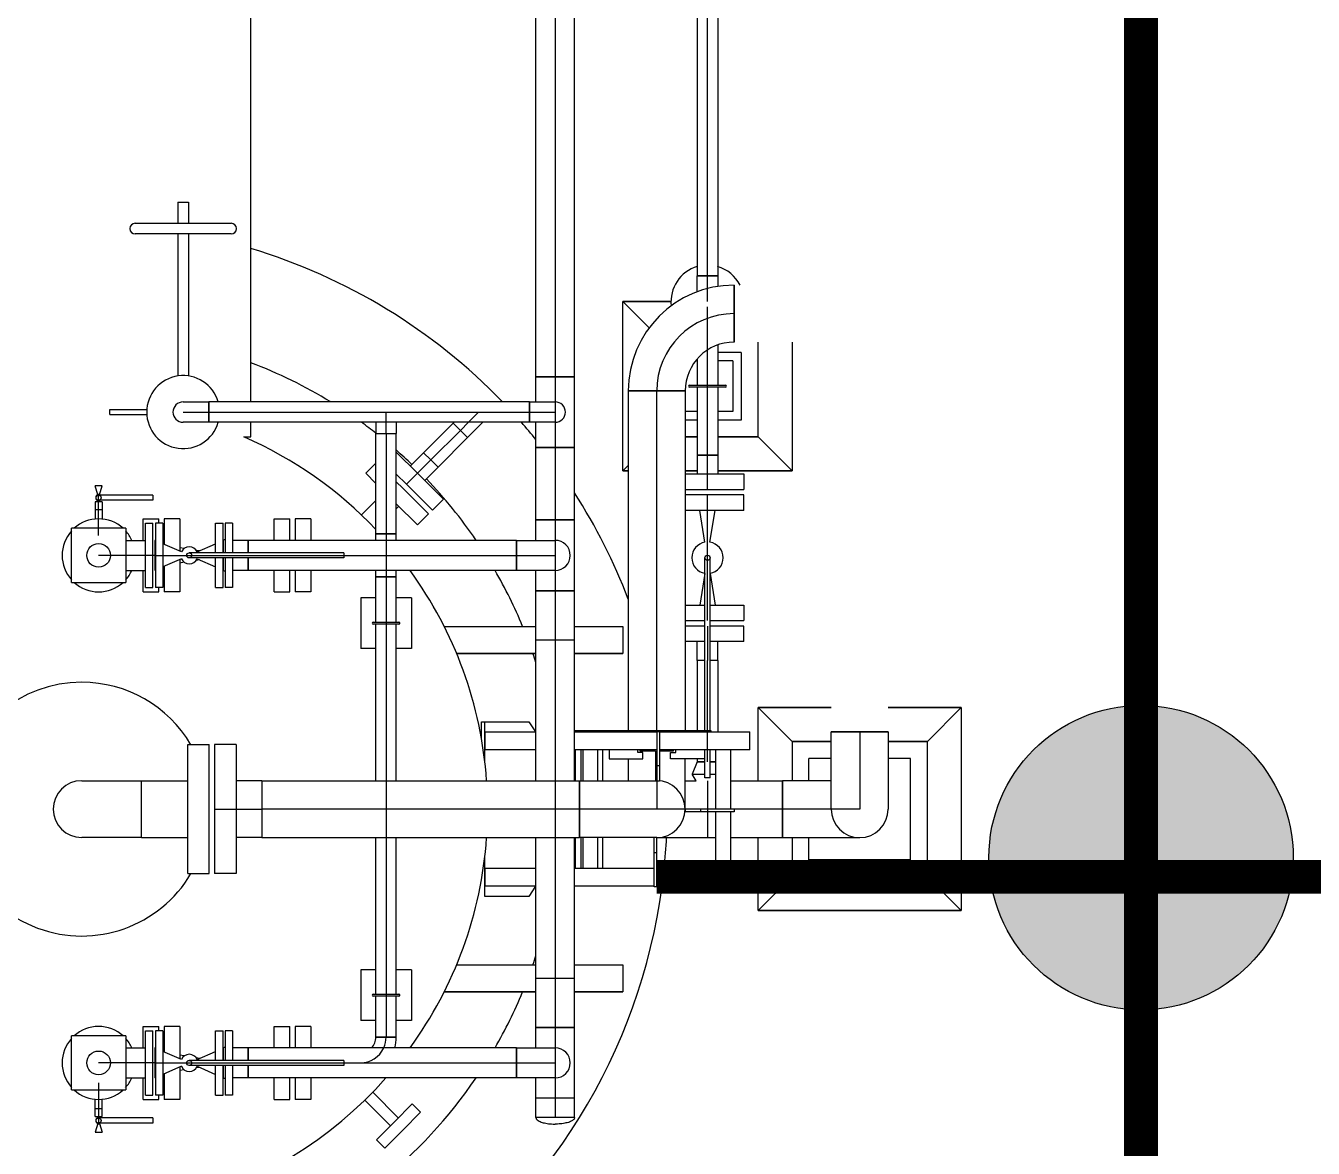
# Model space of a CAD drawing. Header units: inches. Extents: x 517790 to 538444, y 301815 to 302461.
# Drawn here: x 517873.495 to 517877.428, y 302323.957 to 302327.385 of the extents above; entities that cross this region are included whole.
import ezdxf

# ---------------------------------------------------------------- set-up
doc = ezdxf.new("R2010")
doc.units = ezdxf.units.IN
doc.header["$MEASUREMENT"] = 0
doc.layers.add('电气-接地设计-接地线', color=3, linetype='接地线')
doc.layers.add('硅胶总平面底图 工艺装置区', color=253, linetype='Continuous')
doc.styles.add('EESLTYPE', font='TXT.shx')
doc.linetypes.add('接地线', pattern='A,500,["/",EESLTYPE,S=200,R=0,X=0,Y=-100],-200,60,-200', length=960)

# ---------------------------------------------------------------- blocks, each defined once
blk = doc.blocks.new('PTJD2')
at = {"linetype": 'Continuous'}
blk.add_hatch(color=0, dxfattribs=at).paths.add_polyline_path([(150, 0, 1), (-150, 0, 1)])
at = {"color": 0, "linetype": 'Continuous'}
blk.add_circle((0, 0), 150, dxfattribs=at)

msp = doc.modelspace()

# ---------------------------------------------------------------- linework, layer by layer
at = {"layer": '电气-接地设计-接地线', "color": 1, "linetype": '接地线', "ltscale": 0.005, "const_width": 0.1033}
for points in [[(517876.9023, 302347.8488), (517876.9022, 302321.8926)], [(517875.4226, 302324.7859), (517877.4893, 302324.7859)]]:
    msp.add_lwpolyline(points, dxfattribs=at)
at = {"layer": '硅胶总平面底图 工艺装置区', "color": 253, "linetype": 'Continuous', "lineweight": -3}
for p, q in [((517875.5465, 302328.8903), (517875.5465, 302326.6213)), ((517875.5776, 302326.6213), (517875.5776, 302328.8903)), ((517875.6088, 302328.8903), (517875.6088, 302326.6213)), ((517875.0536, 302326.3134), (517875.0536, 302328.2428)), ((517875.1126, 302328.2428), (517875.1126, 302326.3134)), ((517875.1717, 302326.3134), (517875.1717, 302328.2428)), ((517874.1826, 302326.2364), (517874.1826, 302327.9892)), ((517873.9597, 302326.8459), (517873.9923, 302326.8459)), ((517873.9597, 302326.8459), (517873.9597, 302326.7818)), ((517873.9923, 302326.8459), (517873.9923, 302326.7818)), ((517873.8295, 302326.7818), (517874.1225, 302326.7818)), ((517874.1225, 302326.7493), (517873.8295, 302326.7493)), ((517873.9597, 302326.7493), (517873.9597, 302326.3156)), ((517873.9923, 302326.7493), (517873.9923, 302326.3156)), ((517875.5465, 302326.6213), (517875.6088, 302326.6213)), ((517875.5465, 302326.5727), (517875.5465, 302326.6213)), ((517875.6088, 302326.6213), (517875.5465, 302326.6213)), ((517875.5776, 302326.6213), (517875.5776, 302326.6213)), ((517875.5776, 302326.6213), (517875.5776, 302326.6213)), ((517875.5776, 302326.5825), (517875.5776, 302326.6213)), ((517875.6088, 302326.6213), (517875.6088, 302326.5889)), ((517875.5776, 302326.5426), (517875.5776, 302326.5825)), ((517875.6588, 302326.419), (517875.6588, 302326.5928)), ((517875.6588, 302326.5928), (517875.6588, 302326.419)), ((517875.3193, 302326.5426), (517875.3995, 302326.4624)), ((517875.3193, 302326.5426), (517875.3995, 302326.4624)), ((517875.3193, 302326.0259), (517875.3193, 302326.5426)), ((517875.3193, 302326.0259), (517875.3193, 302326.5426)), ((517875.4661, 302326.5426), (517875.3193, 302326.5426)), ((517875.3193, 302326.5426), (517875.4661, 302326.5426)), ((517875.5776, 302326.4638), (517875.5776, 302326.5263)), ((517875.6588, 302326.5059), (517875.6588, 302326.5059)), ((517875.6588, 302326.5059), (517875.6588, 302326.5059)), ((517875.5776, 302326.4639), (517875.5776, 302326.4638)), ((517875.5776, 302326.4639), (517875.5776, 302326.4639)), ((517875.5776, 302326.3949), (517875.5776, 302326.4638)), ((517875.6088, 302326.4103), (517875.6088, 302326.2874)), ((517875.7326, 302326.1293), (517875.7326, 302326.419)), ((517875.7326, 302326.1293), (517875.7326, 302326.419)), ((517875.836, 302326.419), (517875.836, 302326.0259)), ((517875.836, 302326.419), (517875.836, 302326.0259)), ((517875.5776, 302326.2874), (517875.5776, 302326.3949)), ((517875.681, 302326.3876), (517875.6088, 302326.3876)), ((517875.681, 302326.3876), (517875.681, 302326.1809)), ((517875.5465, 302326.3618), (517875.5413, 302326.3618)), ((517875.5465, 302326.3679), (517875.5465, 302326.2874)), ((517875.6551, 302326.3618), (517875.6088, 302326.3618)), ((517875.6551, 302326.3618), (517875.6551, 302326.2068)), ((517875.0536, 302326.3134), (517875.1717, 302326.3134)), ((517875.1126, 302326.3133), (517875.0536, 302326.3133)), ((517875.0536, 302326.2364), (517875.0536, 302326.3133)), ((517875.1126, 302326.3134), (517875.1126, 302326.3133)), ((517875.1126, 302326.3133), (517875.1126, 302326.2364)), ((517875.1717, 302326.3133), (517875.1126, 302326.3133)), ((517875.1717, 302326.0971), (517875.1717, 302326.3133)), ((517875.3357, 302326.2697), (517875.5096, 302326.2697)), ((517875.5096, 302326.2697), (517875.3357, 302326.2697)), ((517875.3357, 302326.2697), (517875.3357, 302325.2325)), ((517875.4226, 302326.2697), (517875.4226, 302326.2697)), ((517875.4226, 302326.2697), (517875.4226, 302326.2697)), ((517875.4226, 302325.2325), (517875.4226, 302326.2697)), ((517875.5096, 302326.2697), (517875.5096, 302325.2325)), ((517875.5229, 302326.2874), (517875.6324, 302326.2874)), ((517875.6324, 302326.2812), (517875.5229, 302326.2812)), ((517875.5465, 302326.2812), (517875.5465, 302326.0738)), ((517875.5776, 302326.2812), (517875.5776, 302326.2874)), ((517875.5776, 302326.0738), (517875.5776, 302326.2812)), ((517875.6088, 302326.2812), (517875.6088, 302326.0738)), ((517873.7517, 302326.1975), (517873.7517, 302326.213)), ((517873.7517, 302326.213), (517873.8647, 302326.213)), ((517873.976, 302326.2364), (517874.0547, 302326.2364)), ((517874.0547, 302326.1741), (517874.0547, 302326.2364)), ((517875.0339, 302326.2364), (517874.0547, 302326.2364)), ((517874.0547, 302326.2364), (517874.0547, 302326.1741)), ((517875.0339, 302326.2364), (517875.0339, 302326.1741)), ((517875.0339, 302326.2364), (517875.1126, 302326.2364)), ((517875.0339, 302326.1741), (517875.0339, 302326.2364)), ((517875.1126, 302326.2364), (517875.1126, 302326.1741)), ((517873.7517, 302326.1975), (517873.8647, 302326.1975)), ((517873.976, 302326.2052), (517874.0547, 302326.2052)), ((517874.0547, 302326.1741), (517873.976, 302326.1741)), ((517874.0547, 302326.2052), (517875.0339, 302326.2052)), ((517874.0547, 302326.2052), (517874.0547, 302326.2052)), ((517874.0547, 302326.2052), (517874.0547, 302326.2052)), ((517875.0339, 302326.1741), (517874.0547, 302326.1741)), ((517874.1826, 302326.1293), (517874.1826, 302326.1741)), ((517874.5648, 302326.1741), (517874.5648, 302326.1396)), ((517874.596, 302326.1741), (517874.596, 302326.2052)), ((517874.596, 302326.1396), (517874.596, 302326.1741)), ((517874.6271, 302326.1741), (517874.6271, 302326.1396)), ((517874.8034, 302326.1741), (517874.8009, 302326.1716)), ((517874.8229, 302326.1495), (517874.8474, 302326.1741)), ((517874.845, 302326.1275), (517874.8915, 302326.1741)), ((517874.8474, 302326.1741), (517874.8786, 302326.2052)), ((517875.0339, 302326.2052), (517875.0339, 302326.2052)), ((517875.0339, 302326.2052), (517875.0339, 302326.2052)), ((517875.0339, 302326.2052), (517875.1126, 302326.2052)), ((517875.1126, 302326.1741), (517875.0339, 302326.1741)), ((517875.0536, 302326.0971), (517875.0536, 302326.1741)), ((517875.1126, 302326.1741), (517875.1126, 302326.0971)), ((517875.5465, 302326.2068), (517875.5096, 302326.2068)), ((517875.5465, 302326.1809), (517875.5096, 302326.1809)), ((517875.6551, 302326.2068), (517875.6088, 302326.2068)), ((517875.681, 302326.1809), (517875.6088, 302326.1809)), ((517874.5648, 302326.1396), (517874.596, 302326.1396)), ((517874.5648, 302325.8332), (517874.5648, 302326.1396)), ((517874.5648, 302326.1396), (517874.596, 302326.1396)), ((517874.596, 302326.1396), (517874.596, 302325.8332)), ((517874.596, 302326.1396), (517874.6271, 302326.1396)), ((517874.596, 302326.1396), (517874.596, 302326.1396)), ((517874.596, 302326.1396), (517874.6271, 302326.1396)), ((517874.6271, 302325.8332), (517874.6271, 302326.1396)), ((517874.8009, 302326.1716), (517874.7104, 302326.0811)), ((517874.7325, 302326.0591), (517874.8229, 302326.1495)), ((517874.8009, 302326.1716), (517874.8229, 302326.1495)), ((517874.8229, 302326.1495), (517874.8009, 302326.1716)), ((517874.8229, 302326.1496), (517874.8229, 302326.1496)), ((517874.8229, 302326.1496), (517874.8229, 302326.1495)), ((517874.8229, 302326.1495), (517874.845, 302326.1275)), ((517874.845, 302326.1275), (517874.8229, 302326.1495)), ((517874.1615, 302326.1293), (517874.1826, 302326.1293)), ((517874.845, 302326.1275), (517874.7545, 302326.037)), ((517875.0536, 302326.0971), (517875.1717, 302326.0971)), ((517875.0536, 302325.8757), (517875.0536, 302326.0971)), ((517875.1126, 302326.0971), (517875.0536, 302326.0971)), ((517875.1126, 302326.0971), (517875.1126, 302325.8757)), ((517875.1126, 302326.0971), (517875.1126, 302326.0971)), ((517875.1126, 302326.0971), (517875.1126, 302326.0971)), ((517875.1717, 302326.0971), (517875.1126, 302326.0971)), ((517875.1717, 302325.8757), (517875.1717, 302326.0971)), ((517875.5465, 302326.1293), (517875.5096, 302326.1293)), ((517875.5096, 302326.1293), (517875.5465, 302326.1293)), ((517875.7326, 302326.1293), (517875.6088, 302326.1293)), ((517875.6088, 302326.1293), (517875.7326, 302326.1293)), ((517875.836, 302326.0259), (517875.7326, 302326.1293)), ((517875.836, 302326.0259), (517875.7326, 302326.1293)), ((517874.6271, 302326.0832), (517874.6919, 302326.0185)), ((517874.6582, 302325.9849), (517874.7325, 302326.0591)), ((517874.7104, 302326.0811), (517874.6698, 302326.0405)), ((517874.7104, 302326.0811), (517874.7325, 302326.0591)), ((517874.7325, 302326.0591), (517874.7104, 302326.0811)), ((517874.7325, 302326.0591), (517874.7545, 302326.037)), ((517874.7545, 302326.037), (517874.7325, 302326.0591)), ((517875.5465, 302326.0738), (517875.5776, 302326.0738)), ((517875.5465, 302326.0738), (517875.5465, 302326.0164)), ((517875.6088, 302326.0738), (517875.5465, 302326.0738)), ((517875.5776, 302325.9688), (517875.5776, 302326.0738)), ((517875.5776, 302326.0738), (517875.6088, 302326.0738)), ((517875.6088, 302326.0738), (517875.6088, 302326.0164)), ((517874.534, 302326.0184), (517874.5648, 302326.0492)), ((517874.5648, 302325.9876), (517874.534, 302326.0184)), ((517874.6271, 302326.0159), (517874.6582, 302325.9849)), ((517874.6919, 302326.0185), (517874.7707, 302325.9396)), ((517874.7545, 302326.037), (517874.7139, 302325.9964)), ((517875.3357, 302326.0423), (517875.3193, 302326.0259)), ((517875.3193, 302326.0259), (517875.3357, 302326.0423)), ((517875.3193, 302326.0259), (517875.3357, 302326.0259)), ((517875.3357, 302326.0259), (517875.3193, 302326.0259)), ((517875.5096, 302326.0259), (517875.5465, 302326.0259)), ((517875.5465, 302326.0259), (517875.5096, 302326.0259)), ((517875.5096, 302326.0164), (517875.5776, 302326.0164)), ((517875.5776, 302326.0164), (517875.6892, 302326.0164)), ((517875.6088, 302326.0259), (517875.836, 302326.0259)), ((517875.836, 302326.0259), (517875.6088, 302326.0259)), ((517875.6892, 302326.0164), (517875.6892, 302325.9688)), ((517873.7176, 302325.9796), (517873.7066, 302325.9796)), ((517873.715, 302325.9523), (517873.7066, 302325.9796)), ((517873.7287, 302325.9796), (517873.7176, 302325.9796)), ((517873.7203, 302325.9523), (517873.7287, 302325.9796)), ((517874.6465, 302325.9732), (517874.6271, 302325.9926)), ((517874.6582, 302325.9849), (517874.7371, 302325.906)), ((517873.7176, 302325.9315), (517873.7176, 302325.9559)), ((517873.883, 302325.9514), (517873.7176, 302325.9514)), ((517873.883, 302325.9514), (517873.883, 302325.9437)), ((517873.883, 302325.9437), (517873.883, 302325.9359)), ((517874.7254, 302325.8943), (517874.6465, 302325.9732)), ((517874.7707, 302325.9396), (517874.7371, 302325.906)), ((517875.5096, 302325.9688), (517875.5776, 302325.9688)), ((517875.5776, 302325.9523), (517875.5096, 302325.9523)), ((517875.5776, 302325.9688), (517875.6892, 302325.9688)), ((517875.5776, 302325.5683), (517875.5776, 302325.9523)), ((517875.6892, 302325.9523), (517875.5776, 302325.9523)), ((517875.6892, 302325.9047), (517875.6892, 302325.9523)), ((517873.7287, 302325.9315), (517873.7066, 302325.9315)), ((517873.7066, 302325.9315), (517873.7066, 302325.8786)), ((517873.7066, 302325.9077), (517873.7287, 302325.9077)), ((517873.715, 302325.9351), (517873.7139, 302325.9315)), ((517873.883, 302325.9359), (517873.7176, 302325.9359)), ((517873.7176, 302325.9077), (517873.7176, 302325.9315)), ((517873.7176, 302325.8791), (517873.7176, 302325.9077)), ((517873.7203, 302325.9351), (517873.7214, 302325.9315)), ((517873.7287, 302325.9315), (517873.7287, 302325.8786)), ((517874.5205, 302325.8912), (517874.5648, 302325.9355)), ((517874.6918, 302325.8606), (517874.6271, 302325.9253)), ((517874.6271, 302325.9097), (517874.6349, 302325.9175)), ((517875.5776, 302325.9047), (517875.5096, 302325.9047)), ((517875.5699, 302325.8076), (517875.5542, 302325.9047)), ((517875.6892, 302325.9047), (517875.5776, 302325.9047)), ((517875.5853, 302325.8076), (517875.6011, 302325.9047)), ((517873.7176, 302325.8282), (517873.7176, 302325.8791)), ((517873.8538, 302325.8135), (517873.8538, 302325.8791)), ((517873.8538, 302325.8791), (517873.9014, 302325.8791)), ((517873.8604, 302325.7676), (517873.8604, 302325.866)), ((517873.8604, 302325.866), (517873.8835, 302325.866)), ((517873.8835, 302325.7676), (517873.8835, 302325.866)), ((517873.8912, 302325.866), (517873.8912, 302325.7676)), ((517873.9142, 302325.866), (517873.8912, 302325.866)), ((517873.9014, 302325.866), (517873.9014, 302325.8791)), ((517873.9142, 302325.866), (517873.9142, 302325.7676)), ((517873.9179, 302325.8791), (517873.9179, 302325.8011)), ((517873.9655, 302325.8791), (517873.9179, 302325.8791)), ((517873.9655, 302325.8791), (517873.9655, 302325.7803)), ((517874.0748, 302325.7753), (517874.0748, 302325.866)), ((517874.0748, 302325.866), (517874.0978, 302325.866)), ((517874.0978, 302325.7753), (517874.0978, 302325.866)), ((517874.104, 302325.866), (517874.104, 302325.7753)), ((517874.127, 302325.866), (517874.104, 302325.866)), ((517874.127, 302325.866), (517874.127, 302325.7753)), ((517874.2543, 302325.8135), (517874.2543, 302325.8791)), ((517874.2543, 302325.8791), (517874.3019, 302325.8791)), ((517874.3019, 302325.8135), (517874.3019, 302325.8791)), ((517874.3184, 302325.8791), (517874.3184, 302325.8135)), ((517874.366, 302325.8791), (517874.3184, 302325.8791)), ((517874.366, 302325.8791), (517874.366, 302325.8135)), ((517874.6918, 302325.8606), (517874.7254, 302325.8943)), ((517875.0536, 302325.8757), (517875.1717, 302325.8757)), ((517875.1126, 302325.8757), (517875.0536, 302325.8757)), ((517875.0536, 302325.8135), (517875.0536, 302325.8757)), ((517875.1126, 302325.8757), (517875.1126, 302325.8135)), ((517875.1126, 302325.8757), (517875.1126, 302325.8757)), ((517875.1717, 302325.8757), (517875.1126, 302325.8757)), ((517875.1717, 302325.6595), (517875.1717, 302325.8757)), ((517873.635, 302325.6849), (517873.635, 302325.8503)), ((517873.8003, 302325.8503), (517873.635, 302325.8503)), ((517873.7176, 302325.8282), (517873.7176, 302325.8281)), ((517873.7176, 302325.8281), (517873.7176, 302325.8281)), ((517873.8003, 302325.8503), (517873.8003, 302325.6849)), ((517874.5645, 302325.8471), (517874.5648, 302325.8473)), ((517874.6271, 302325.8332), (517874.5648, 302325.8332)), ((517874.5648, 302325.8135), (517874.5648, 302325.8332)), ((517874.5648, 302325.8332), (517874.596, 302325.8332)), ((517874.596, 302325.8332), (517874.596, 302325.8135)), ((517874.596, 302325.8332), (517874.596, 302325.8332)), ((517874.596, 302325.8332), (517874.6271, 302325.8332)), ((517874.6271, 302325.8135), (517874.6271, 302325.8332)), ((517873.8003, 302325.8135), (517873.8604, 302325.8135)), ((517873.8896, 302325.8135), (517873.8896, 302325.7217)), ((517873.8912, 302325.8128), (517873.8896, 302325.8135)), ((517873.9705, 302325.7781), (517873.9142, 302325.8028)), ((517873.9791, 302325.7888), (517873.9655, 302325.791)), ((517874.0257, 302325.7813), (517874.0158, 302325.7829)), ((517874.0185, 302325.7781), (517874.0748, 302325.8028)), ((517874.0978, 302325.8128), (517874.0994, 302325.8135)), ((517874.0994, 302325.7753), (517874.0994, 302325.8135)), ((517874.1746, 302325.8135), (517874.127, 302325.8135)), ((517874.1746, 302325.8135), (517874.1746, 302325.7753)), ((517874.1746, 302325.7753), (517874.1746, 302325.8135)), ((517874.9945, 302325.8135), (517874.1746, 302325.8135)), ((517874.596, 302325.8135), (517874.596, 302325.7217)), ((517874.9945, 302325.8135), (517874.9945, 302325.7217)), ((517874.9945, 302325.8135), (517875.1126, 302325.8135)), ((517874.9945, 302325.7217), (517874.9945, 302325.8135)), ((517875.1126, 302325.8135), (517875.1126, 302325.7217)), ((517873.7964, 302325.7676), (517873.7176, 302325.7676)), ((517873.7964, 302325.7676), (517873.7964, 302325.7676)), ((517873.7964, 302325.7676), (517873.7964, 302325.7676)), ((517873.8835, 302325.7676), (517873.7964, 302325.7676)), ((517873.8604, 302325.6692), (517873.8604, 302325.7676)), ((517873.8896, 302325.7676), (517873.8835, 302325.7676)), ((517873.8835, 302325.6692), (517873.8835, 302325.7676)), ((517873.8896, 302325.7676), (517874.0994, 302325.7676)), ((517873.8912, 302325.7676), (517873.8912, 302325.6692)), ((517873.9142, 302325.7676), (517873.9142, 302325.6692)), ((517873.9705, 302325.7571), (517873.9142, 302325.7324)), ((517873.9655, 302325.7549), (517873.9655, 302325.656)), ((517873.9791, 302325.7464), (517873.9655, 302325.7441)), ((517874.4669, 302325.7753), (517873.9945, 302325.7753)), ((517874.4669, 302325.7598), (517873.9945, 302325.7598)), ((517874.0257, 302325.7539), (517874.0158, 302325.7523)), ((517874.0185, 302325.7571), (517874.0748, 302325.7324)), ((517874.0748, 302325.6692), (517874.0748, 302325.7598)), ((517874.0978, 302325.6692), (517874.0978, 302325.7598)), ((517874.0994, 302325.7676), (517874.104, 302325.7676)), ((517874.0994, 302325.7217), (517874.0994, 302325.7598)), ((517874.104, 302325.7676), (517874.1746, 302325.7676)), ((517874.104, 302325.7598), (517874.104, 302325.6692)), ((517874.127, 302325.7598), (517874.127, 302325.6692)), ((517874.1746, 302325.7676), (517874.4669, 302325.7676)), ((517874.1746, 302325.7598), (517874.1746, 302325.7217)), ((517874.1746, 302325.7217), (517874.1746, 302325.7598)), ((517874.4669, 302325.7753), (517874.4669, 302325.7676)), ((517874.4669, 302325.7676), (517874.4669, 302325.7598)), ((517874.4669, 302325.7676), (517874.9945, 302325.7676)), ((517874.9945, 302325.7676), (517874.9945, 302325.7676)), ((517874.9945, 302325.7676), (517874.9945, 302325.7676)), ((517874.9945, 302325.7676), (517875.1126, 302325.7676)), ((517875.5699, 302325.2325), (517875.5699, 302325.7603)), ((517875.5854, 302325.2325), (517875.5854, 302325.7603)), ((517873.8003, 302325.7217), (517873.8604, 302325.7217)), ((517873.8538, 302325.656), (517873.8538, 302325.7217)), ((517873.8912, 302325.7224), (517873.8896, 302325.7217)), ((517873.9179, 302325.734), (517873.9179, 302325.656)), ((517874.0978, 302325.7224), (517874.0994, 302325.7217)), ((517874.1746, 302325.7217), (517874.127, 302325.7217)), ((517874.9945, 302325.7217), (517874.1746, 302325.7217)), ((517874.2543, 302325.656), (517874.2543, 302325.7217)), ((517874.3019, 302325.656), (517874.3019, 302325.7217)), ((517874.3184, 302325.7217), (517874.3184, 302325.656)), ((517874.366, 302325.7217), (517874.366, 302325.656)), ((517874.5648, 302325.702), (517874.5648, 302325.7217)), ((517874.6271, 302325.702), (517874.5648, 302325.702)), ((517874.5648, 302325.702), (517874.596, 302325.702)), ((517874.5648, 302325.564), (517874.5648, 302325.702)), ((517874.596, 302325.7217), (517874.596, 302325.702)), ((517874.596, 302325.702), (517874.596, 302325.702)), ((517874.596, 302325.702), (517874.596, 302325.702)), ((517874.596, 302325.702), (517874.596, 302325.564)), ((517874.596, 302325.702), (517874.6271, 302325.702)), ((517874.6271, 302325.702), (517874.6271, 302325.7217)), ((517874.6271, 302325.564), (517874.6271, 302325.702)), ((517875.1126, 302325.7217), (517874.9945, 302325.7217)), ((517875.0536, 302325.6595), (517875.0536, 302325.7217)), ((517875.1126, 302325.7217), (517875.1126, 302325.6595)), ((517875.5699, 302325.7125), (517875.5542, 302325.6158)), ((517875.5854, 302325.7125), (517875.6011, 302325.6158)), ((517873.635, 302325.6849), (517873.8003, 302325.6849)), ((517873.8604, 302325.6692), (517873.8835, 302325.6692)), ((517873.9142, 302325.6692), (517873.8912, 302325.6692)), ((517873.9014, 302325.656), (517873.9014, 302325.6692)), ((517874.0748, 302325.6692), (517874.0978, 302325.6692)), ((517874.127, 302325.6692), (517874.104, 302325.6692)), ((517873.8538, 302325.656), (517873.9014, 302325.656)), ((517873.9655, 302325.656), (517873.9179, 302325.656)), ((517874.2543, 302325.656), (517874.3019, 302325.656)), ((517874.366, 302325.656), (517874.3184, 302325.656)), ((517874.5648, 302325.6384), (517874.5185, 302325.6384)), ((517874.5185, 302325.6384), (517874.5185, 302325.4834)), ((517874.6735, 302325.6384), (517874.6271, 302325.6384)), ((517874.6735, 302325.6384), (517874.6735, 302325.4834)), ((517875.0536, 302325.6595), (517875.1717, 302325.6595)), ((517875.0536, 302325.0795), (517875.0536, 302325.6595)), ((517875.1126, 302325.6595), (517875.0536, 302325.6595)), ((517875.1126, 302325.6595), (517875.1126, 302325.0795)), ((517875.1126, 302325.6595), (517875.1126, 302325.6595)), ((517875.1126, 302325.6595), (517875.1126, 302325.6595)), ((517875.1717, 302325.6595), (517875.1126, 302325.6595)), ((517875.1717, 302325.0795), (517875.1717, 302325.6595)), ((517875.5096, 302325.6158), (517875.5699, 302325.6158)), ((517875.5854, 302325.6158), (517875.6892, 302325.6158)), ((517875.6892, 302325.6158), (517875.6892, 302325.5683)), ((517874.5567, 302325.564), (517874.6352, 302325.564)), ((517874.6352, 302325.5578), (517874.5567, 302325.5578)), ((517874.5648, 302325.0795), (517874.5648, 302325.5578)), ((517874.596, 302325.564), (517874.596, 302325.5578)), ((517874.596, 302325.5578), (517874.596, 302325.0795)), ((517874.6271, 302325.0795), (517874.6271, 302325.5578)), ((517874.7733, 302325.5506), (517875.0536, 302325.5506)), ((517874.7733, 302325.5506), (517875.0536, 302325.5506)), ((517875.1717, 302325.5506), (517875.3193, 302325.5506)), ((517875.1717, 302325.5506), (517875.3193, 302325.5506)), ((517875.3193, 302325.5506), (517875.3193, 302325.4679)), ((517875.3193, 302325.5506), (517875.3193, 302325.4679)), ((517875.5096, 302325.5683), (517875.5699, 302325.5683)), ((517875.5699, 302325.5517), (517875.5096, 302325.5517)), ((517875.5776, 302325.5517), (517875.5776, 302325.4468)), ((517875.5854, 302325.5683), (517875.6892, 302325.5683)), ((517875.6892, 302325.5517), (517875.5854, 302325.5517)), ((517875.6892, 302325.5042), (517875.6892, 302325.5517)), ((517875.0536, 302325.5093), (517875.1717, 302325.5093)), ((517874.5648, 302325.4834), (517874.5185, 302325.4834)), ((517874.6735, 302325.4834), (517874.6271, 302325.4834)), ((517875.0536, 302325.4679), (517874.8112, 302325.4679)), ((517874.8112, 302325.4679), (517875.0536, 302325.4679)), ((517875.3193, 302325.4679), (517875.1717, 302325.4679)), ((517875.1717, 302325.4679), (517875.3193, 302325.4679)), ((517875.5699, 302325.5042), (517875.5096, 302325.5042)), ((517875.5465, 302325.4468), (517875.5465, 302325.5042)), ((517875.6892, 302325.5042), (517875.5854, 302325.5042)), ((517875.6088, 302325.4468), (517875.6088, 302325.5042)), ((517875.5699, 302325.4468), (517875.5465, 302325.4468)), ((517875.5465, 302325.4468), (517875.5465, 302325.2325)), ((517875.5699, 302325.4468), (517875.5465, 302325.4468)), ((517875.5776, 302325.1368), (517875.5776, 302325.4468)), ((517875.6088, 302325.4468), (517875.5854, 302325.4468)), ((517875.6088, 302325.4468), (517875.5854, 302325.4468)), ((517875.6088, 302325.4468), (517875.6088, 302325.2282)), ((517875.7326, 302325.3026), (517875.836, 302325.1993)), ((517875.7326, 302325.3026), (517875.836, 302325.1993)), ((517875.9557, 302325.3026), (517875.7326, 302325.3026)), ((517875.7326, 302325.3026), (517875.9557, 302325.3026)), ((517875.7326, 302325.0795), (517875.7326, 302325.3026)), ((517875.7326, 302325.0795), (517875.7326, 302325.3026)), ((517876.3526, 302325.3026), (517876.1296, 302325.3026)), ((517876.1296, 302325.3026), (517876.3526, 302325.3026)), ((517876.2493, 302325.1993), (517876.3526, 302325.3026)), ((517876.3526, 302325.3026), (517876.2493, 302325.1993)), ((517876.3526, 302325.3026), (517876.3526, 302324.6826)), ((517876.3526, 302325.3026), (517876.3526, 302324.6826)), ((517874.8874, 302325.2066), (517874.8874, 302325.2593)), ((517874.8874, 302325.2593), (517875.0217, 302325.2593)), ((517874.8977, 302325.2592), (517875.032, 302325.2592)), ((517874.8977, 302325.1355), (517874.8977, 302325.2592)), ((517875.0217, 302325.2593), (517875.0218, 302325.2592)), ((517875.032, 302325.2592), (517875.0527, 302325.2282)), ((517875.0498, 302325.2325), (517875.0536, 302325.2325)), ((517875.1717, 302325.2325), (517875.588, 302325.2325)), ((517875.4226, 302325.2294), (517875.4226, 302325.2325)), ((517875.4226, 302325.2294), (517875.4226, 302325.126)), ((517875.4226, 302325.2294), (517875.4309, 302325.2294)), ((517875.4309, 302325.2294), (517875.4309, 302325.126)), ((517875.588, 302325.2325), (517875.588, 302325.2282)), ((517874.8977, 302325.2282), (517875.0536, 302325.2282)), ((517874.8977, 302325.2282), (517874.8977, 302325.1734)), ((517875.0527, 302325.2282), (517875.0527, 302325.0795)), ((517875.1717, 302325.2282), (517875.4226, 302325.2282)), ((517875.4309, 302325.2282), (517875.7068, 302325.2282)), ((517875.7068, 302325.1734), (517875.7068, 302325.2282)), ((517875.836, 302325.1993), (517875.9557, 302325.1993)), ((517875.9557, 302325.1993), (517875.836, 302325.1993)), ((517875.836, 302325.1993), (517875.836, 302325.0795)), ((517875.836, 302325.1993), (517875.836, 302325.0795)), ((517875.9557, 302325.2288), (517876.1296, 302325.2288)), ((517876.1296, 302325.2288), (517875.9557, 302325.2288)), ((517875.9557, 302324.9926), (517875.9557, 302325.2288)), ((517876.0426, 302325.2288), (517876.0426, 302325.2288)), ((517876.0426, 302325.2288), (517876.0426, 302325.2288)), ((517876.0426, 302325.2288), (517876.0426, 302324.9926)), ((517876.1296, 302325.2288), (517876.1296, 302324.9926)), ((517876.1296, 302325.1993), (517876.2493, 302325.1993)), ((517876.2493, 302325.1993), (517876.1296, 302325.1993)), ((517876.2493, 302324.7859), (517876.2493, 302325.1993)), ((517876.2493, 302324.7859), (517876.2493, 302325.1993)), ((517873.9899, 302324.9926), (517873.9899, 302325.1895)), ((517873.9899, 302325.1895), (517874.0555, 302325.1895)), ((517874.0555, 302324.9926), (517874.0555, 302325.1895)), ((517874.0721, 302325.1895), (517874.0721, 302324.9926)), ((517874.1377, 302325.1895), (517874.0721, 302325.1895)), ((517874.1377, 302325.1895), (517874.1377, 302324.9926)), ((517874.8977, 302325.156), (517874.8952, 302325.156)), ((517875.0536, 302325.1734), (517874.8977, 302325.1734)), ((517875.4226, 302325.1734), (517875.1717, 302325.1734)), ((517875.1746, 302325.0795), (517875.1746, 302325.1734)), ((517875.1912, 302325.1734), (517875.1912, 302325.0795)), ((517875.2418, 302325.1734), (517875.1974, 302325.1734)), ((517875.1974, 302325.0795), (517875.1974, 302325.1734)), ((517875.2418, 302325.1734), (517875.2418, 302325.0795)), ((517875.2568, 302325.1734), (517875.2568, 302325.0795)), ((517875.2769, 302325.1734), (517875.2769, 302325.1467)), ((517875.3648, 302325.1653), (517875.3648, 302325.1734)), ((517875.3803, 302325.1653), (517875.3648, 302325.1653)), ((517875.371, 302325.1734), (517875.371, 302325.1711)), ((517875.371, 302325.1711), (517875.419, 302325.1711)), ((517875.3803, 302325.1467), (517875.3803, 302325.1653)), ((517875.419, 302325.1711), (517875.419, 302325.0795)), ((517875.7068, 302325.1734), (517875.4309, 302325.1734)), ((517875.4309, 302325.1711), (517875.4743, 302325.1711)), ((517875.465, 302325.1653), (517875.4805, 302325.1653)), ((517875.465, 302325.1467), (517875.465, 302325.1653)), ((517875.4743, 302325.1711), (517875.4743, 302325.1734)), ((517875.4805, 302325.1653), (517875.4805, 302325.1734)), ((517875.5683, 302325.1734), (517875.5683, 302325.1467)), ((517875.5699, 302325.0886), (517875.5699, 302325.1734)), ((517875.5854, 302325.0886), (517875.5854, 302325.1734)), ((517875.6035, 302324.9926), (517875.6035, 302325.1734)), ((517875.6479, 302325.1734), (517875.6035, 302325.1734)), ((517875.6479, 302325.1734), (517875.6479, 302324.9926)), ((517875.2769, 302325.1467), (517875.3803, 302325.1467)), ((517875.3357, 302325.1467), (517875.3357, 302325.0795)), ((517875.4226, 302325.126), (517875.4226, 302325.0795)), ((517875.4226, 302325.126), (517875.4309, 302325.126)), ((517875.4309, 302325.126), (517875.4309, 302325.0795)), ((517875.5683, 302325.1467), (517875.465, 302325.1467)), ((517875.5096, 302324.9926), (517875.5096, 302325.1467)), ((517875.5465, 302325.1368), (517875.5309, 302325.099)), ((517875.5465, 302325.1467), (517875.5465, 302325.1368)), ((517875.5699, 302325.1368), (517875.5465, 302325.1368)), ((517875.5465, 302325.1368), (517875.5699, 302325.1368)), ((517875.5776, 302325.1368), (517875.5776, 302325.1368)), ((517875.5776, 302325.1368), (517875.5776, 302325.1367)), ((517875.6035, 302325.1368), (517875.5854, 302325.1368)), ((517875.5854, 302325.1368), (517875.6035, 302325.1368)), ((517875.9557, 302325.1476), (517875.8876, 302325.1476)), ((517875.8876, 302325.0795), (517875.8876, 302325.1476)), ((517876.1976, 302325.1476), (517876.1296, 302325.1476)), ((517876.1976, 302324.8376), (517876.1976, 302325.1476)), ((517873.666, 302325.0794), (517873.8489, 302325.0794)), ((517873.8489, 302324.9926), (517873.8489, 302325.0795)), ((517873.8489, 302325.0795), (517873.9899, 302325.0795)), ((517874.2164, 302325.0795), (517874.1377, 302325.0795)), ((517874.2164, 302325.0795), (517874.2164, 302324.9057)), ((517874.2164, 302325.0795), (517875.1864, 302325.0795)), ((517874.2164, 302325.0795), (517874.2164, 302324.9926)), ((517874.596, 302325.0795), (517874.596, 302324.9057)), ((517875.1126, 302325.0795), (517875.1126, 302324.9057)), ((517875.1864, 302325.0795), (517875.1864, 302324.9057)), ((517875.1864, 302324.9057), (517875.1864, 302325.0795)), ((517875.1864, 302325.0795), (517875.4226, 302325.0795)), ((517875.4226, 302325.0795), (517875.4309, 302325.0795)), ((517875.4226, 302325.0795), (517875.4226, 302324.9926)), ((517875.5096, 302325.0795), (517875.5429, 302325.0795)), ((517875.5309, 302325.099), (517875.5699, 302325.099)), ((517875.5429, 302325.0795), (517875.5309, 302325.099)), ((517875.5776, 302325.0886), (517875.5699, 302325.0886)), ((517875.5854, 302325.0886), (517875.5776, 302325.0886)), ((517875.5776, 302325.0795), (517875.5776, 302324.9057)), ((517875.5854, 302325.099), (517875.6035, 302325.099)), ((517875.6479, 302325.0795), (517875.8064, 302325.0795)), ((517875.8064, 302324.9926), (517875.8064, 302325.0795)), ((517875.9557, 302325.0795), (517875.8064, 302325.0795)), ((517875.8064, 302325.0795), (517875.8064, 302324.9057)), ((517873.8489, 302324.9057), (517873.8489, 302324.9926)), ((517873.9899, 302324.7958), (517873.9899, 302324.9926)), ((517874.0555, 302324.7958), (517874.0555, 302324.9926)), ((517874.0721, 302324.9926), (517874.2164, 302324.9926)), ((517874.0721, 302324.9926), (517874.0721, 302324.7958)), ((517874.1377, 302324.9926), (517874.1377, 302324.7958)), ((517875.1864, 302324.9926), (517874.2164, 302324.9926)), ((517874.2164, 302324.9926), (517874.2164, 302324.9057)), ((517875.1864, 302324.9926), (517875.1864, 302324.9926)), ((517875.1864, 302324.9926), (517875.1864, 302324.9926)), ((517875.4226, 302324.9926), (517875.1864, 302324.9926)), ((517875.5096, 302324.9926), (517875.4226, 302324.9926)), ((517875.5096, 302324.9926), (517875.5096, 302324.9843)), ((517875.5561, 302324.9926), (517875.5096, 302324.9926)), ((517875.5561, 302324.9843), (517875.5096, 302324.9843)), ((517875.6594, 302324.9926), (517875.5561, 302324.9926)), ((517875.5561, 302324.9926), (517875.5561, 302324.9843)), ((517875.6594, 302324.9843), (517875.5561, 302324.9843)), ((517875.6035, 302324.8118), (517875.6035, 302324.9843)), ((517875.6479, 302324.9843), (517875.6479, 302324.8118)), ((517875.6594, 302324.9926), (517875.6594, 302324.9843)), ((517875.8064, 302324.9926), (517875.6594, 302324.9926)), ((517875.8064, 302324.9926), (517875.8064, 302324.9926)), ((517875.8064, 302324.9926), (517875.8064, 302324.9926)), ((517875.9557, 302324.9926), (517875.8064, 302324.9926)), ((517875.8064, 302324.9057), (517875.8064, 302324.9926)), ((517876.0426, 302324.9926), (517875.9557, 302324.9926)), ((517873.8489, 302324.9058), (517873.666, 302324.9058)), ((517873.8489, 302324.9057), (517873.9899, 302324.9057)), ((517874.2164, 302324.9057), (517874.1377, 302324.9057)), ((517874.2164, 302324.9057), (517875.1864, 302324.9057)), ((517874.5648, 302324.4274), (517874.5648, 302324.9057)), ((517874.596, 302324.9057), (517874.596, 302324.4274)), ((517874.6271, 302324.4274), (517874.6271, 302324.9057)), ((517875.0527, 302324.9057), (517875.0527, 302324.757)), ((517875.0536, 302324.3257), (517875.0536, 302324.9057)), ((517875.1126, 302324.9057), (517875.1126, 302324.3257)), ((517875.1717, 302324.3257), (517875.1717, 302324.9057)), ((517875.1746, 302324.8118), (517875.1746, 302324.9057)), ((517875.4226, 302324.9057), (517875.1864, 302324.9057)), ((517875.1912, 302324.9057), (517875.1912, 302324.8118)), ((517875.1974, 302324.8118), (517875.1974, 302324.9057)), ((517875.2418, 302324.9057), (517875.2418, 302324.8118)), ((517875.2568, 302324.9057), (517875.2568, 302324.8118)), ((517875.4144, 302324.8592), (517875.4144, 302324.9057)), ((517875.4226, 302324.8592), (517875.4226, 302324.9057)), ((517875.4226, 302324.9057), (517875.5776, 302324.9057)), ((517875.5776, 302324.9057), (517875.6035, 302324.9057)), ((517875.6479, 302324.9057), (517875.8064, 302324.9057)), ((517875.7326, 302324.6826), (517875.7326, 302324.9057)), ((517875.7326, 302324.6826), (517875.7326, 302324.9057)), ((517875.8064, 302324.9057), (517876.0426, 302324.9057)), ((517875.836, 302324.9057), (517875.836, 302324.7859)), ((517875.836, 302324.9057), (517875.836, 302324.7859)), ((517875.8876, 302324.8376), (517875.8876, 302324.9057)), ((517874.8977, 302324.726), (517874.8977, 302324.8497)), ((517875.4144, 302324.7558), (517875.4144, 302324.8592)), ((517875.4226, 302324.8592), (517875.4144, 302324.8592)), ((517875.4226, 302324.7558), (517875.4226, 302324.8592)), ((517876.1976, 302324.8376), (517875.8876, 302324.8376)), ((517874.8977, 302324.8118), (517874.8977, 302324.757)), ((517874.8977, 302324.8118), (517875.0536, 302324.8118)), ((517875.1717, 302324.8118), (517875.4144, 302324.8118)), ((517875.1974, 302324.8118), (517875.2418, 302324.8118)), ((517875.4226, 302324.8118), (517875.7068, 302324.8118)), ((517875.6035, 302324.8118), (517875.6479, 302324.8118)), ((517875.7068, 302324.757), (517875.7068, 302324.8118)), ((517873.9899, 302324.7958), (517874.0555, 302324.7958)), ((517874.1377, 302324.7958), (517874.0721, 302324.7958)), ((517875.0536, 302324.757), (517874.8977, 302324.757)), ((517875.0527, 302324.757), (517875.032, 302324.726)), ((517875.4144, 302324.757), (517875.1717, 302324.757)), ((517875.7068, 302324.757), (517875.4226, 302324.757)), ((517875.836, 302324.7859), (517875.7326, 302324.6826)), ((517875.7326, 302324.6826), (517875.836, 302324.7859)), ((517876.2493, 302324.7859), (517875.836, 302324.7859)), ((517875.836, 302324.7859), (517876.2493, 302324.7859)), ((517876.3526, 302324.6826), (517876.2493, 302324.7859)), ((517876.3526, 302324.6826), (517876.2493, 302324.7859)), ((517875.032, 302324.726), (517874.8977, 302324.726)), ((517875.4226, 302324.7558), (517875.4144, 302324.7558)), ((517875.7326, 302324.6826), (517876.3526, 302324.6826)), ((517876.3526, 302324.6826), (517875.7326, 302324.6826)), ((517874.5648, 302324.5018), (517874.5185, 302324.5018)), ((517874.5185, 302324.5018), (517874.5185, 302324.3468)), ((517874.6735, 302324.5018), (517874.6271, 302324.5018)), ((517874.6735, 302324.5018), (517874.6735, 302324.3468)), ((517874.8112, 302324.5173), (517875.0536, 302324.5173)), ((517874.8112, 302324.5173), (517875.0536, 302324.5173)), ((517875.1717, 302324.5173), (517875.3193, 302324.5173)), ((517875.1717, 302324.5173), (517875.3193, 302324.5173)), ((517875.3193, 302324.5173), (517875.3193, 302324.4346)), ((517875.3193, 302324.5173), (517875.3193, 302324.4346)), ((517875.0536, 302324.4759), (517875.1717, 302324.4759)), ((517874.5567, 302324.4274), (517874.6352, 302324.4274)), ((517874.6352, 302324.4212), (517874.5567, 302324.4212)), ((517874.5648, 302324.2964), (517874.5648, 302324.4212)), ((517874.596, 302324.4274), (517874.596, 302324.4212)), ((517874.596, 302324.4212), (517874.596, 302324.2964)), ((517874.6271, 302324.2964), (517874.6271, 302324.4212)), ((517875.0536, 302324.4346), (517874.7733, 302324.4346)), ((517874.7733, 302324.4346), (517875.0536, 302324.4346)), ((517875.3193, 302324.4346), (517875.1717, 302324.4346)), ((517875.1717, 302324.4346), (517875.3193, 302324.4346)), ((517873.8538, 302324.2635), (517873.8538, 302324.3292)), ((517873.8538, 302324.3292), (517873.9014, 302324.3292)), ((517873.9014, 302324.316), (517873.9014, 302324.3292)), ((517873.9179, 302324.3292), (517873.9179, 302324.2512)), ((517873.9655, 302324.3292), (517873.9179, 302324.3292)), ((517873.9655, 302324.3292), (517873.9655, 302324.2303)), ((517874.2543, 302324.2635), (517874.2543, 302324.3292)), ((517874.2543, 302324.3292), (517874.3019, 302324.3292)), ((517874.3019, 302324.2635), (517874.3019, 302324.3292)), ((517874.3184, 302324.3292), (517874.3184, 302324.2635)), ((517874.366, 302324.3292), (517874.3184, 302324.3292)), ((517874.366, 302324.3292), (517874.366, 302324.2635)), ((517874.5648, 302324.3468), (517874.5185, 302324.3468)), ((517874.6735, 302324.3468), (517874.6271, 302324.3468)), ((517875.0536, 302324.3257), (517875.1717, 302324.3257)), ((517875.1126, 302324.3257), (517875.0536, 302324.3257)), ((517875.0536, 302324.2635), (517875.0536, 302324.3257)), ((517875.1126, 302324.3257), (517875.1126, 302324.3257)), ((517875.1126, 302324.3257), (517875.1126, 302324.2635)), ((517875.1717, 302324.3257), (517875.1126, 302324.3257)), ((517875.1717, 302324.1095), (517875.1717, 302324.3257)), ((517873.635, 302324.1349), (517873.635, 302324.3003)), ((517873.8003, 302324.3003), (517873.635, 302324.3003)), ((517873.8003, 302324.3003), (517873.8003, 302324.1349)), ((517873.8604, 302324.2176), (517873.8604, 302324.316)), ((517873.8604, 302324.316), (517873.8835, 302324.316)), ((517873.8835, 302324.2176), (517873.8835, 302324.316)), ((517873.8912, 302324.316), (517873.8912, 302324.2176)), ((517873.9142, 302324.316), (517873.8912, 302324.316)), ((517873.9142, 302324.316), (517873.9142, 302324.2176)), ((517874.0748, 302324.2254), (517874.0748, 302324.316)), ((517874.0748, 302324.316), (517874.0978, 302324.316)), ((517874.0978, 302324.2254), (517874.0978, 302324.316)), ((517874.104, 302324.316), (517874.104, 302324.2254)), ((517874.127, 302324.316), (517874.104, 302324.316)), ((517874.127, 302324.316), (517874.127, 302324.2254)), ((517874.5648, 302324.2964), (517874.596, 302324.2964)), ((517874.6271, 302324.2964), (517874.5648, 302324.2964)), ((517874.596, 302324.2964), (517874.6271, 302324.2964)), ((517874.596, 302324.2963), (517874.596, 302324.2964)), ((517874.596, 302324.2963), (517874.596, 302324.2963)), ((517873.8003, 302324.2635), (517873.8604, 302324.2635)), ((517873.8896, 302324.2635), (517873.8896, 302324.1717)), ((517873.8912, 302324.2629), (517873.8896, 302324.2635)), ((517873.9705, 302324.2281), (517873.9142, 302324.2528)), ((517874.0185, 302324.2281), (517874.0748, 302324.2528)), ((517874.0978, 302324.2629), (517874.0994, 302324.2635)), ((517874.0994, 302324.2254), (517874.0994, 302324.2635)), ((517874.1746, 302324.2635), (517874.127, 302324.2635)), ((517874.1746, 302324.2635), (517874.1746, 302324.2254)), ((517874.1746, 302324.2254), (517874.1746, 302324.2635)), ((517874.9945, 302324.2635), (517874.1746, 302324.2635)), ((517874.9945, 302324.2635), (517874.9945, 302324.1717)), ((517874.9945, 302324.2635), (517875.1126, 302324.2635)), ((517874.9945, 302324.1717), (517874.9945, 302324.2635)), ((517875.1126, 302324.2635), (517875.1126, 302324.1717)), ((517873.7964, 302324.2176), (517873.7176, 302324.2176)), ((517873.7964, 302324.2176), (517873.7964, 302324.2176)), ((517873.7964, 302324.2176), (517873.7964, 302324.2176)), ((517873.8835, 302324.2176), (517873.7964, 302324.2176)), ((517873.8604, 302324.1192), (517873.8604, 302324.2176)), ((517873.8835, 302324.1192), (517873.8835, 302324.2176)), ((517873.8896, 302324.2176), (517873.8835, 302324.2176)), ((517873.8896, 302324.2176), (517874.0994, 302324.2176)), ((517873.8912, 302324.2176), (517873.8912, 302324.1192)), ((517873.9142, 302324.2176), (517873.9142, 302324.1192)), ((517873.9705, 302324.2071), (517873.9142, 302324.1825)), ((517873.9791, 302324.2388), (517873.9655, 302324.2411)), ((517874.4669, 302324.2254), (517873.9945, 302324.2254)), ((517874.4669, 302324.2099), (517873.9945, 302324.2099)), ((517874.0257, 302324.2313), (517874.0158, 302324.2329)), ((517874.0185, 302324.2071), (517874.0748, 302324.1825)), ((517874.0748, 302324.1192), (517874.0748, 302324.2099)), ((517874.0978, 302324.1192), (517874.0978, 302324.2099)), ((517874.0994, 302324.2176), (517874.104, 302324.2176)), ((517874.0994, 302324.1717), (517874.0994, 302324.2099)), ((517874.104, 302324.2176), (517874.1746, 302324.2176)), ((517874.104, 302324.2099), (517874.104, 302324.1192)), ((517874.127, 302324.2099), (517874.127, 302324.1192)), ((517874.1746, 302324.2176), (517874.4669, 302324.2176)), ((517874.1746, 302324.2099), (517874.1746, 302324.1717)), ((517874.1746, 302324.1717), (517874.1746, 302324.2099)), ((517874.4669, 302324.2254), (517874.4669, 302324.2176)), ((517874.4669, 302324.2176), (517874.9945, 302324.2176)), ((517874.4669, 302324.2176), (517874.4669, 302324.2099)), ((517874.9945, 302324.2176), (517874.9945, 302324.2176)), ((517874.9945, 302324.2176), (517874.9945, 302324.2176)), ((517874.9945, 302324.2176), (517875.1126, 302324.2176)), ((517873.8003, 302324.1717), (517873.8604, 302324.1717)), ((517873.8538, 302324.1061), (517873.8538, 302324.1717)), ((517873.8912, 302324.1724), (517873.8896, 302324.1717)), ((517873.9179, 302324.1841), (517873.9179, 302324.1061)), ((517873.9655, 302324.2049), (517873.9655, 302324.1061)), ((517873.9791, 302324.1964), (517873.9655, 302324.1942)), ((517874.0257, 302324.2039), (517874.0158, 302324.2023)), ((517874.0978, 302324.1724), (517874.0994, 302324.1717)), ((517874.1746, 302324.1717), (517874.127, 302324.1717)), ((517874.9945, 302324.1717), (517874.1746, 302324.1717)), ((517874.2543, 302324.1061), (517874.2543, 302324.1717)), ((517874.3019, 302324.1061), (517874.3019, 302324.1717)), ((517874.3184, 302324.1717), (517874.3184, 302324.1061)), ((517874.366, 302324.1717), (517874.366, 302324.1061)), ((517875.1126, 302324.1717), (517874.9945, 302324.1717)), ((517875.0536, 302324.1095), (517875.0536, 302324.1717)), ((517875.1126, 302324.1717), (517875.1126, 302324.1095)), ((517873.635, 302324.1349), (517873.8003, 302324.1349)), ((517873.7176, 302324.157), (517873.7176, 302324.1571)), ((517873.7176, 302324.1571), (517873.7176, 302324.1571)), ((517873.7176, 302324.157), (517873.7176, 302324.1061)), ((517874.5549, 302324.1281), (517874.6332, 302324.0498)), ((517873.7066, 302324.0537), (517873.7066, 302324.1066)), ((517873.7176, 302324.1061), (517873.7176, 302324.0775)), ((517873.7287, 302324.0537), (517873.7287, 302324.1066)), ((517873.8538, 302324.1061), (517873.9014, 302324.1061)), ((517873.8604, 302324.1192), (517873.8835, 302324.1192)), ((517873.9142, 302324.1192), (517873.8912, 302324.1192)), ((517873.9014, 302324.1061), (517873.9014, 302324.1192)), ((517873.9655, 302324.1061), (517873.9179, 302324.1061)), ((517874.0748, 302324.1192), (517874.0978, 302324.1192)), ((517874.127, 302324.1192), (517874.104, 302324.1192)), ((517874.2543, 302324.1061), (517874.3019, 302324.1061)), ((517874.366, 302324.1061), (517874.3184, 302324.1061)), ((517874.5305, 302324.1037), (517874.6088, 302324.0254)), ((517874.621, 302324.0376), (517874.6755, 302324.0921)), ((517874.6755, 302324.0921), (517874.7011, 302324.0666)), ((517875.1126, 302324.1095), (517875.0536, 302324.1095)), ((517875.0536, 302324.0504), (517875.0536, 302324.1095)), ((517875.1126, 302324.1095), (517875.0536, 302324.1095)), ((517875.1126, 302324.1095), (517875.1126, 302324.1095)), ((517875.1126, 302324.1095), (517875.1126, 302324.0504)), ((517875.1717, 302324.1095), (517875.1126, 302324.1095)), ((517875.1126, 302324.1095), (517875.1126, 302324.1095)), ((517875.1126, 302324.1095), (517875.1126, 302324.1095)), ((517875.1717, 302324.1095), (517875.1126, 302324.1095)), ((517875.1717, 302324.0504), (517875.1717, 302324.1095)), ((517873.7287, 302324.0775), (517873.7066, 302324.0775)), ((517873.7066, 302324.0537), (517873.7176, 302324.0537)), ((517873.715, 302324.0501), (517873.7139, 302324.0537)), ((517873.7176, 302324.0775), (517873.7176, 302324.0537)), ((517873.7176, 302324.0537), (517873.7176, 302324.0293)), ((517873.7176, 302324.0537), (517873.7287, 302324.0537)), ((517873.883, 302324.0493), (517873.7176, 302324.0493)), ((517873.7203, 302324.0501), (517873.7214, 302324.0537)), ((517873.883, 302324.0493), (517873.883, 302324.0415)), ((517874.6465, 302324.012), (517874.7011, 302324.0666)), ((517875.1126, 302324.0504), (517875.0536, 302324.0504)), ((517875.1717, 302324.0504), (517875.1126, 302324.0504)), ((517873.715, 302324.0329), (517873.7066, 302324.0056)), ((517873.883, 302324.0338), (517873.7176, 302324.0338)), ((517873.7203, 302324.0329), (517873.7287, 302324.0056)), ((517873.883, 302324.0415), (517873.883, 302324.0338)), ((517874.5665, 302323.983), (517874.621, 302324.0376)), ((517874.592, 302323.9575), (517874.6465, 302324.012)), ((517873.7066, 302324.0056), (517873.7176, 302324.0056)), ((517873.7176, 302324.0056), (517873.7287, 302324.0056)), ((517874.5665, 302323.983), (517874.592, 302323.9575))]:
    msp.add_line(p, q, dxfattribs=at)
for centre, radius in [((517873.7176, 302325.9437), 0.00775), ((517873.7176, 302325.7676), 0.0362), ((517873.9945, 302325.7676), 0.00775), ((517875.5776, 302325.7603), 0.00775), ((517873.7176, 302324.2176), 0.0362), ((517873.9945, 302324.2176), 0.00775), ((517873.7176, 302324.0415), 0.00775)]:
    msp.add_circle(centre, radius, dxfattribs=at)
for centre, radius, start, end in [((517873.8295, 302326.7655), 0.0163, 90, 270), ((517874.1225, 302326.7655), 0.0163, 270, 90), ((517873.666, 302324.9926), 1.7887, 44.0563, 73.2109), ((517873.666, 302324.9926), 1.7887, 44.0563, 73.2109), ((517875.5776, 302326.5426), 0.1115, 106.2251, 186.6752), ((517875.5776, 302326.5426), 0.1115, 26.7817, 73.7749), ((517875.6588, 302326.2697), 0.3232, 90, 180), ((517873.666, 302324.9926), 2.42, 141.8351, 270), ((517875.6588, 302326.2697), 0.2362, 90, 180), ((517875.6588, 302326.2697), 0.1493, 90, 180), ((517873.666, 302324.9926), 1.458, 58.5468, 69.2459), ((517873.666, 302324.9926), 1.458, 58.5468, 69.2459), ((517873.976, 302326.2052), 0.1115, 16.2251, 343.7749), ((517875.5229, 302326.2843), 0.0031, 90, 270), ((517875.6324, 302326.2843), 0.0031, 270, 90), ((517873.976, 302326.2052), 0.0312, 90, 270), ((517873.976, 302326.2052), 0.0312, 90, 270), ((517875.1126, 302326.2052), 0.0312, 270, 90), ((517875.1126, 302326.2052), 0.0312, 0, 90), ((517873.666, 302324.9926), 1.458, 51.9413, 54.1265), ((517873.666, 302324.9926), 1.458, 51.9413, 54.1265), ((517873.666, 302324.9926), 1.7887, 39.1255, 41.3392), ((517873.666, 302324.9926), 1.7887, 39.1255, 41.3392), ((517875.1126, 302326.2052), 0.0312, 270, 0), ((517873.666, 302324.9926), 1.458, 51.8769, 51.8776), ((517873.666, 302324.9926), 1.458, 51.8769, 51.8776), ((517873.666, 302324.9926), 1.24, 113.5565, 318.5442), ((517873.666, 302324.9926), 1.24, 43.5424, 66.4435), ((517873.666, 302324.9926), 1.458, 46.2249, 48.7594), ((517873.666, 302324.9926), 1.458, 46.2249, 48.7594), ((517873.666, 302324.9926), 1.458, 34.2663, 43.7751), ((517873.666, 302324.9926), 1.458, 34.2663, 43.7751), ((517873.7176, 302325.9437), 0.00899, 107.0439, 252.9561), ((517873.7176, 302325.9437), 0.00899, 59.5553, 72.9561), ((517873.666, 302324.9926), 1.7887, 21.0153, 32.6697), ((517873.666, 302324.9926), 1.7887, 21.0153, 32.6697), ((517873.7176, 302325.9437), 0.00899, 287.0439, 300.4447), ((517873.7176, 302325.7676), 0.1115, 90, 132.1762), ((517873.7176, 302325.7676), 0.1115, 47.8238, 90), ((517873.7176, 302325.7676), 0.1115, 137.8238, 222.1762), ((517873.7176, 302325.7676), 0.1115, 24.3157, 42.1762), ((517873.666, 302324.9926), 1.24, 42.6804, 42.6811), ((517873.9945, 302325.7676), 0.0262, 23.6557, 156.3443), ((517874.1099, 302325.7676), 0.048, 97.117, 104.6259), ((517875.1126, 302325.7676), 0.0459, 0, 90), ((517875.1126, 302325.7676), 0.0459, 270, 90), ((517875.5776, 302325.7603), 0.048, 99.2208, 260.7082), ((517875.5776, 302325.7603), 0.048, 0, 80.7792), ((517873.9945, 302325.7676), 0.0262, 203.6557, 336.3443), ((517875.1126, 302325.7676), 0.0459, 270, 0), ((517875.5776, 302325.7603), 0.048, 279.2918, 0), ((517873.7176, 302325.7676), 0.1115, 317.8238, 335.6843), ((517874.1099, 302325.7676), 0.048, 255.3741, 262.883), ((517873.666, 302324.9926), 1.24, 4.0206, 36.0123), ((517873.666, 302324.9926), 1.458, 22.5015, 30.0023), ((517873.666, 302324.9926), 1.458, 22.5015, 30.0023), ((517873.7176, 302325.7676), 0.1115, 227.8238, 312.1762), ((517874.5567, 302325.5609), 0.0031, 90, 270), ((517874.6352, 302325.5609), 0.0031, 270, 90), ((517873.666, 302324.9926), 1.458, 17.8801, 19.0268), ((517873.666, 302324.9926), 1.458, 17.8801, 19.0268), ((517873.666, 302324.9926), 0.3875, 90, 329.4693), ((517873.666, 302324.9926), 0.3875, 90, 329.4693), ((517873.666, 302324.9926), 0.3875, 30.5307, 90), ((517873.666, 302324.9926), 0.3875, 30.5307, 90), ((517873.666, 302324.9926), 0.0868, 90, 270), ((517873.666, 302324.9926), 0.0868, 90, 270), ((517875.4226, 302324.9926), 0.0869, 270, 90), ((517875.4226, 302324.9926), 0.0869, 0, 90), ((517875.4226, 302324.9926), 0.0869, 270, 0), ((517876.0426, 302324.9926), 0.0869, 180, 0), ((517876.0426, 302324.9926), 0.0869, 180, 0), ((517873.666, 302324.9926), 1.24, 323.9877, 355.9794), ((517873.666, 302324.9926), 1.7887, 354.1976, 357.214), ((517873.666, 302324.9926), 1.7887, 354.1976, 357.214), ((517873.666, 302324.9926), 1.7887, 304.0386, 352.4312), ((517873.666, 302324.9926), 1.7887, 304.0386, 352.4312), ((517873.666, 302324.9926), 1.458, 340.9732, 342.1199), ((517873.666, 302324.9926), 1.458, 340.9732, 342.1199), ((517874.5567, 302324.4243), 0.0031, 90, 270), ((517874.6352, 302324.4243), 0.0031, 270, 90), ((517873.666, 302324.9926), 1.458, 329.9977, 337.4985), ((517873.666, 302324.9926), 1.458, 329.9977, 337.4985), ((517873.7176, 302324.2176), 0.1115, 90, 132.1762), ((517873.7176, 302324.2176), 0.1115, 47.8238, 90), ((517873.7176, 302324.2176), 0.1115, 137.8238, 222.1762), ((517873.7176, 302324.2176), 0.1115, 24.3157, 42.1762), ((517874.5172, 302324.2964), 0.0476, 316.3972, 0), ((517874.5172, 302324.2964), 0.0787, 335.3757, 0), ((517874.5172, 302324.2964), 0.1099, 342.632, 0), ((517874.1099, 302324.2176), 0.048, 97.117, 104.6259), ((517874.5172, 302324.2964), 0.0787, 270, 335.3757), ((517875.1126, 302324.2176), 0.0459, 270, 90), ((517875.1126, 302324.2176), 0.0459, 0, 90), ((517873.9945, 302324.2176), 0.0262, 23.6557, 156.3443), ((517873.9945, 302324.2176), 0.0262, 203.6557, 336.3443), ((517875.1126, 302324.2176), 0.0459, 270, 0), ((517873.7176, 302324.2176), 0.1115, 317.8238, 335.6843), ((517874.1099, 302324.2176), 0.048, 255.3741, 262.883), ((517873.666, 302324.9926), 1.458, 308.438, 325.7337), ((517873.666, 302324.9926), 1.458, 308.438, 325.7337), ((517873.7176, 302324.2176), 0.1115, 227.8238, 312.1762), ((517873.7176, 302324.0415), 0.00899, 107.0439, 252.9561), ((517873.7176, 302324.0415), 0.00899, 59.5553, 72.9561), ((517873.7176, 302324.0415), 0.00899, 287.0439, 300.4447)]:
    msp.add_arc(centre, radius, start, end, dxfattribs=at)
for points in [[(517875.0536, 302324.0504), (517875.0536, 302324.0497), (517875.0537, 302324.049), (517875.0539, 302324.0483), (517875.0542, 302324.0476), (517875.0545, 302324.0468), (517875.055, 302324.0461), (517875.0557, 302324.0451), (517875.0565, 302324.0442), (517875.0576, 302324.0433), (517875.0592, 302324.0419), (517875.0612, 302324.0407), (517875.0636, 302324.0395), (517875.067, 302324.0378), (517875.0713, 302324.0362), (517875.0761, 302324.0349), (517875.081, 302324.0337), (517875.0865, 302324.0327), (517875.0923, 302324.0319), (517875.0981, 302324.0312), (517875.1042, 302324.0308), (517875.1104, 302324.0308), (517875.1111, 302324.0307), (517875.1119, 302324.0307), (517875.1126, 302324.0307)], [(517875.1717, 302324.0504), (517875.1717, 302324.0497), (517875.1716, 302324.049), (517875.1714, 302324.0483), (517875.1711, 302324.0476), (517875.1707, 302324.0468), (517875.1702, 302324.0461), (517875.1696, 302324.0451), (517875.1687, 302324.0442), (517875.1677, 302324.0433), (517875.1661, 302324.0419), (517875.1641, 302324.0407), (517875.1617, 302324.0395), (517875.1582, 302324.0378), (517875.154, 302324.0362), (517875.1491, 302324.0349), (517875.1443, 302324.0337), (517875.1388, 302324.0327), (517875.133, 302324.0319), (517875.1272, 302324.0312), (517875.121, 302324.0308), (517875.1149, 302324.0308), (517875.1141, 302324.0307), (517875.1134, 302324.0307), (517875.1126, 302324.0307)]]:
    msp.add_open_spline(points, degree=3, knots=[0, 0, 0, 0, 0.106667, 0.106667, 0.106667, 0.223006, 0.223006, 0.223006, 0.371411, 0.371411, 0.371411, 0.590478, 0.590478, 0.590478, 0.904637, 0.904637, 0.904637, 1.218796, 1.218796, 1.218796, 1.532955, 1.532955, 1.532955, 1.570796, 1.570796, 1.570796, 1.570796], dxfattribs=at)

# ---------------------------------------------------------------- block references
at = {"layer": '电气-接地设计-接地线', "color": 1, "xscale": 0.003099962358235064, "yscale": 0.003099962358235064, "zscale": 0.001033320786078354}
msp.add_blockref('PTJD2', (517876.9023, 302324.8445), dxfattribs=at)

doc.saveas('drawing.dxf')
